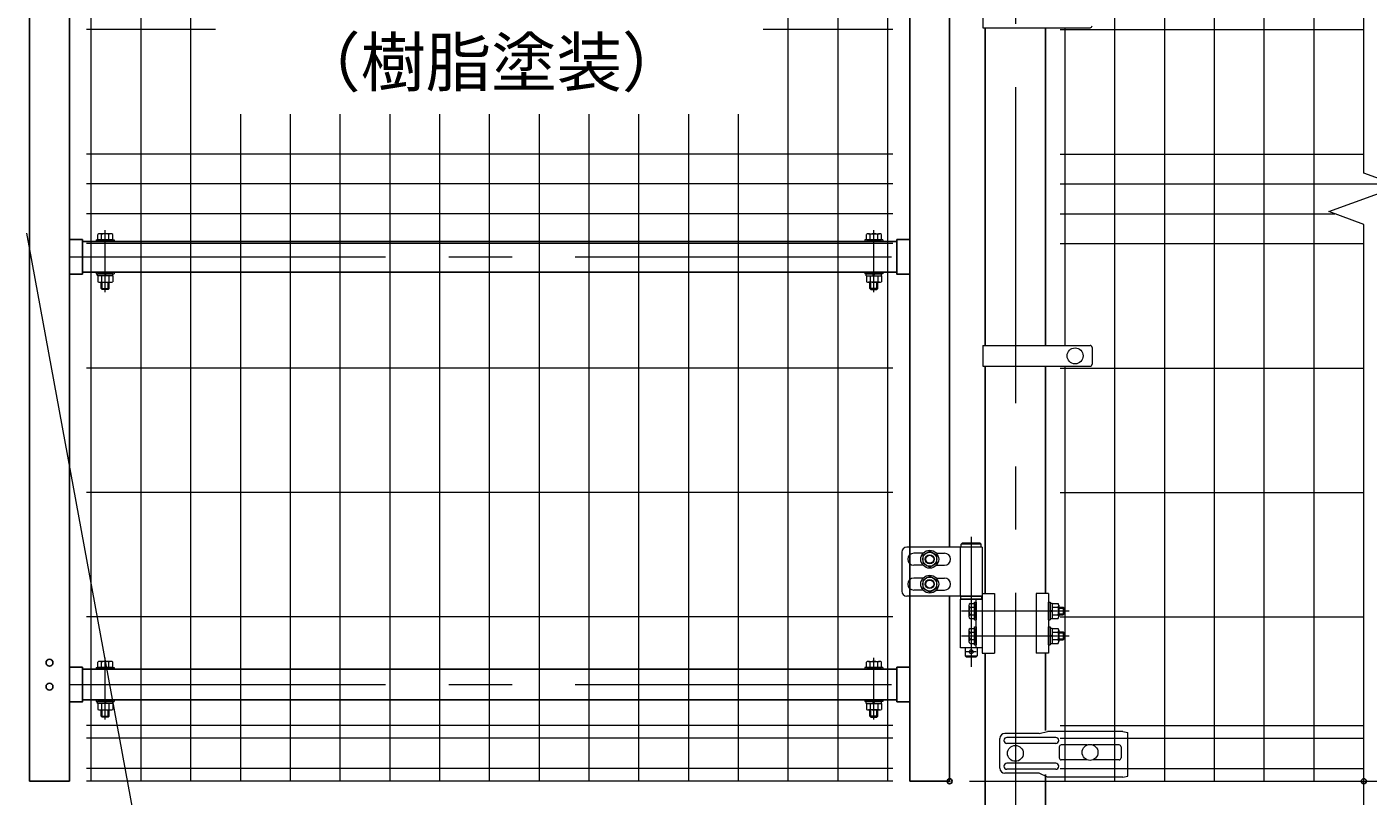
# Model space of a CAD drawing. Units: millimetres, scale not verified. Extents: x -4200 to 4200, y -2970 to 2970.
# Drawn here: x 1249 to 2596, y -257 to 515 of the extents above; entities that cross this region are included whole.
import ezdxf
from ezdxf.enums import TextEntityAlignment as Align

# ---------------------------------------------------------------- set-up
doc = ezdxf.new("R2010")
doc.units = ezdxf.units.MM
doc.header["$LTSCALE"] = 10
doc.header["$PDMODE"] = 32
doc.header["$PDSIZE"] = 5
doc.linetypes.add('USER1', pattern=[50.8, 31.75, -6.35, 6.35, -6.35])
for name, color, linetype, lineweight in [('0-0_D-STR1', 1, 'Continuous', 25), ('0-2_D-BMK', 2, 'USER1', 13), ('0-5_D-STR-DIM', 7, 'Continuous', 13), ('0-8_D-STR2', 7, 'Continuous', 13), ('0-9_D-STR3', 3, 'Continuous', 13), ('0-A_D-STR-TXT', 7, 'Continuous', 13)]:
    doc.layers.add(name, color=color, linetype=linetype, lineweight=lineweight)
doc.layers.add('0-7_Defpoints', color=6, linetype='Continuous')
doc.styles.add('ＭＳ ゴシック', font='')
doc.styles.get('ＭＳ ゴシック').set_extended_font_data('MS Gothic')

msp = doc.modelspace()

# ---------------------------------------------------------------- linework, layer by layer
at = {"layer": '0-0_D-STR1'}
for p, q in [((1291.99, 842.69), (1291.99, -242.31)), ((2135.99, 842.69), (2135.99, -242.31)), ((2175.99, 755.19), (2175.99, -7.31)), ((1251.99, 678.68), (1251.99, -242.31)), ((2211.74, 514.44), (2211.74, 195.44)), ((2272.24, 514.44), (2272.24, 195.44)), ((1291.99, 301.89), (1304.99, 301.89)), ((1304.99, 301.89), (1304.99, 266.99)), ((2122.99, 299.94), (1304.99, 299.94)), ((2135.99, 301.89), (2122.99, 301.89)), ((1304.99, 266.99), (1291.99, 266.99)), ((2122.99, 268.94), (1304.99, 268.94)), ((2211.74, 174.44), (2211.74, -53.81)), ((2272.24, 174.44), (2272.24, -53.81)), ((2175.99, -56.31), (2175.99, -242.31)), ((2211.74, -113.81), (2211.74, -522.31)), ((2272.24, -113.81), (2272.24, -191.24)), ((1291.99, -127.66), (1304.99, -127.66)), ((2122.99, -129.61), (1304.99, -129.61)), ((2122.99, -127.66), (2122.99, -162.56)), ((2135.99, -127.66), (2122.99, -127.66)), ((2122.99, -160.61), (1304.99, -160.61)), ((2122.99, -162.56), (2135.99, -162.56)), ((1251.99, -242.31), (1291.99, -242.31)), ((2135.99, -242.31), (2175.99, -242.31)), ((2272.24, -235.7), (2272.24, -522.31))]:
    msp.add_line(p, q, dxfattribs=at)
for points in [[(2122.99, 301.89), (2122.99, 266.99), (2135.99, 266.99)], [(1304.99, -127.66), (1304.99, -162.56), (1291.99, -162.56)]]:
    msp.add_lwpolyline(points, dxfattribs=at)
for centre in [(1271.99, -123.31), (1271.99, -147.31)]:
    msp.add_circle(centre, 3.5, dxfattribs=at)
at = {"layer": '0-2_D-BMK'}
for p, q in [((2241.99, 962.92), (2241.99, -532.89)), ((1327.99, 249.09), (1327.99, 311.18)), ((2099.99, 249.09), (2099.99, 311.18)), ((1291.99, 284.44), (2135.99, 284.44)), ((2197.67, 3.22), (2197.67, -127.26)), ((2187.87, -71.31), (2296.07, -71.31)), ((2187.87, -96.31), (2296.07, -96.31)), ((1327.99, -180.46), (1327.99, -118.37)), ((2099.99, -180.46), (2099.99, -118.37)), ((2202.67, -112.31), (2192.67, -112.31)), ((1291.99, -145.11), (2135.99, -145.11))]:
    msp.add_line(p, q, dxfattribs=at)
at = {"layer": '0-5_D-STR-DIM'}
msp.add_line((2195.99, -242.31), (2770.95, -242.31), dxfattribs=at)
at = {"layer": '0-7_Defpoints'}
for p in [(2175.99, -242.31), (2591.99, -242.31)]:
    msp.add_point(p, dxfattribs=at)
at = {"layer": '0-8_D-STR2'}
for p, q in [((2591.99, 368.34), (2591.99, 990.69)), ((1313.99, -242.31), (1313.99, 927.69)), ((1363.99, -242.31), (1363.99, 927.69)), ((1413.99, -242.31), (1413.99, 927.69)), ((2013.99, -242.31), (2013.99, 927.69)), ((2063.99, -242.31), (2063.99, 927.69)), ((2113.99, -242.31), (2113.99, 927.69)), ((2341.99, -242.31), (2341.99, 927.69)), ((2391.99, -242.31), (2391.99, 927.69)), ((2441.99, -242.31), (2441.99, 927.69)), ((2491.99, -242.31), (2491.99, 927.69)), ((2541.99, -242.31), (2541.99, 927.69)), ((1438.74, 512.69), (1308.99, 512.69)), ((2118.99, 512.69), (1988.74, 512.69)), ((2286.99, 512.69), (2591.99, 512.69)), ((2291.99, 195.44), (2291.99, 514.44)), ((1463.99, -242.31), (1463.99, 427.69)), ((1513.99, -242.31), (1513.99, 427.69)), ((1563.99, -242.31), (1563.99, 427.69)), ((1613.99, -242.31), (1613.99, 427.69)), ((1663.99, -242.31), (1663.99, 427.69)), ((1713.99, -242.31), (1713.99, 427.69)), ((1763.99, -242.31), (1763.99, 427.69)), ((1813.99, -242.31), (1813.99, 427.69)), ((1863.99, -242.31), (1863.99, 427.69)), ((1913.99, -242.31), (1913.99, 427.69)), ((1963.99, -242.31), (1963.99, 427.69)), ((2118.99, 387.69), (1308.99, 387.69)), ((2286.99, 387.69), (2591.99, 387.69)), ((2627.23, 355.51), (2591.99, 368.34)), ((2118.99, 357.69), (1308.99, 357.69)), ((2286.99, 357.69), (2621.26, 357.69)), ((2556.75, 329.86), (2627.23, 355.51)), ((2118.99, 327.69), (1308.99, 327.69)), ((2286.99, 327.69), (2562.73, 327.69)), ((2591.99, 317.03), (2556.75, 329.86)), ((2591.99, -365.31), (2591.99, 317.03)), ((2118.99, 297.69), (1308.99, 297.69)), ((2286.99, 297.69), (2591.99, 297.69)), ((2118.99, 172.69), (1308.99, 172.69)), ((2286.99, 172.69), (2591.99, 172.69)), ((2291.99, -242.31), (2291.99, 174.44)), ((2118.99, 47.69), (1308.99, 47.69)), ((2286.99, 47.69), (2591.99, 47.69)), ((2118.99, -77.31), (1308.99, -77.31)), ((2286.99, -77.31), (2591.99, -77.31)), ((2118.99, -186.31), (1308.99, -186.31)), ((2286.99, -186.31), (2591.99, -186.31)), ((2118.99, -199.19), (1308.99, -199.19)), ((2286.99, -199.19), (2591.99, -199.19)), ((2118.99, -229.44), (1308.99, -229.44)), ((2118.99, -242.31), (1308.99, -242.31)), ((2286.99, -229.44), (2591.99, -229.44)), ((2286.99, -242.31), (2591.99, -242.31))]:
    msp.add_line(p, q, dxfattribs=at)
at = {"layer": '0-9_D-STR3'}
for p, q in [((2209.44, 535.44), (2209.44, 514.44)), ((2209.44, 514.44), (2316.98, 514.44)), ((1318.99, 301.54), (1318.99, 299.94)), ((1318.99, 301.54), (1336.99, 301.54)), ((1318.99, 299.94), (1336.99, 299.94)), ((1320.49, 301.54), (1320.49, 306.99)), ((1335.49, 301.54), (1320.49, 301.54)), ((1333.62, 307.54), (1322.37, 307.54)), ((1324.24, 301.54), (1324.24, 306.99)), ((1331.74, 301.54), (1331.74, 306.99)), ((1335.49, 301.54), (1335.49, 306.99)), ((1336.99, 301.54), (1336.99, 299.94)), ((2090.99, 301.54), (2090.99, 299.94)), ((2108.99, 301.54), (2090.99, 301.54)), ((2108.99, 299.94), (2090.99, 299.94)), ((2092.49, 301.54), (2092.49, 306.99)), ((2092.49, 301.54), (2107.49, 301.54)), ((2094.36, 307.54), (2105.61, 307.54)), ((2096.24, 301.54), (2096.24, 306.99)), ((2103.74, 301.54), (2103.74, 306.99)), ((2107.49, 301.54), (2107.49, 306.99)), ((2108.99, 301.54), (2108.99, 299.94)), ((1318.99, 268.94), (1318.99, 267.34)), ((1318.99, 268.94), (1336.99, 268.94)), ((1318.99, 267.34), (1336.99, 267.34)), ((1320.49, 265.33), (1320.49, 259.39)), ((1322.37, 258.83), (1333.62, 258.83)), ((1323.99, 252.53), (1323.99, 258.83)), ((1324.24, 265.33), (1324.24, 259.39)), ((1324.99, 251.53), (1324.99, 258.83)), ((1328.37, 265.34), (1327.21, 267.34)), ((1329.06, 265.34), (1327.91, 267.34)), ((1330.99, 251.53), (1330.99, 258.83)), ((1331.74, 265.33), (1331.74, 259.39)), ((1331.99, 252.53), (1331.99, 258.83)), ((1335.49, 265.33), (1335.49, 259.39)), ((1336.99, 268.94), (1336.99, 267.34)), ((2090.99, 268.94), (2090.99, 267.34)), ((2108.99, 268.94), (2090.99, 268.94)), ((2108.99, 267.34), (2090.99, 267.34)), ((2092.49, 265.33), (2092.49, 259.39)), ((2105.61, 258.83), (2094.36, 258.83)), ((2095.99, 252.53), (2095.99, 258.83)), ((2096.24, 265.33), (2096.24, 259.39)), ((2096.99, 251.53), (2096.99, 258.83)), ((2098.92, 265.34), (2100.08, 267.34)), ((2099.61, 265.34), (2100.77, 267.34)), ((2102.99, 251.53), (2102.99, 258.83)), ((2103.74, 265.33), (2103.74, 259.39)), ((2103.99, 252.53), (2103.99, 258.83)), ((2107.49, 265.33), (2107.49, 259.39)), ((2108.99, 268.94), (2108.99, 267.34)), ((1323.99, 252.53), (1324.99, 251.53)), ((1323.99, 252.53), (1331.99, 252.53)), ((1330.99, 251.53), (1324.99, 251.53)), ((1330.99, 251.53), (1331.99, 252.53)), ((2096.99, 251.53), (2095.99, 252.53)), ((2103.99, 252.53), (2095.99, 252.53)), ((2096.99, 251.53), (2102.99, 251.53)), ((2103.99, 252.53), (2102.99, 251.53)), ((2209.44, 195.44), (2316.98, 195.44)), ((2209.44, 195.44), (2209.44, 174.44)), ((2318.98, 193.44), (2318.98, 176.44)), ((2209.44, 174.44), (2316.98, 174.44)), ((2127.96, -12.31), (2127.96, -51.31)), ((2186.82, -7.31), (2132.96, -7.31)), ((2149.28, -13.31), (2139.96, -13.31)), ((2162.7, -13.31), (2170.96, -13.31)), ((2186.82, -56.31), (2186.82, -7.31)), ((2208.52, -7.31), (2186.82, -7.31)), ((2188.67, -3.31), (2187.67, -4.31)), ((2207.67, -4.31), (2187.67, -4.31)), ((2187.67, -7.31), (2187.67, -4.31)), ((2207.67, -7.31), (2187.67, -7.31)), ((2206.67, -3.31), (2188.67, -3.31)), ((2206.67, -3.31), (2207.67, -4.31)), ((2207.67, -7.31), (2207.67, -4.31)), ((2208.52, -7.31), (2208.52, -113.81)), ((2149.28, -25.31), (2139.96, -25.31)), ((2162.7, -25.31), (2170.96, -25.31)), ((2149.28, -38.31), (2139.96, -38.31)), ((2162.7, -38.31), (2170.96, -38.31)), ((2149.28, -50.31), (2139.96, -50.31)), ((2162.7, -50.31), (2170.96, -50.31)), ((2208.52, -53.81), (2221.02, -53.81)), ((2221.02, -53.81), (2221.02, -113.81)), ((2262.94, -53.81), (2262.94, -113.81)), ((2275.44, -53.81), (2262.94, -53.81)), ((2275.44, -53.81), (2275.44, -113.81)), ((2186.82, -56.31), (2132.96, -56.31)), ((2208.52, -56.31), (2186.82, -56.31)), ((2208.52, -56.31), (2186.82, -56.31)), ((2186.82, -108.31), (2186.82, -59.31)), ((2186.82, -59.31), (2208.52, -59.31)), ((2187.17, -59.31), (2187.17, -56.31)), ((2187.17, -56.31), (2208.17, -56.31)), ((2208.17, -59.31), (2187.17, -59.31)), ((2195.42, -65.69), (2195.42, -76.94)), ((2196.5, -63.81), (2200.92, -63.81)), ((2200.92, -80.31), (2200.92, -62.31)), ((2200.92, -63.81), (2200.92, -78.81)), ((2202.52, -108.31), (2202.52, -59.31)), ((2208.17, -59.31), (2208.17, -56.31)), ((2275.44, -62.31), (2277.04, -62.31)), ((2275.44, -80.31), (2275.44, -62.31)), ((2277.04, -62.31), (2277.04, -80.31)), ((2277.04, -63.61), (2277.04, -79.01)), ((2279.04, -63.81), (2284.84, -63.81)), ((2279.04, -63.81), (2279.04, -78.81)), ((2285.54, -65.54), (2285.54, -77.08)), ((2285.54, -67.31), (2289.92, -67.31)), ((2289.92, -67.31), (2290.92, -68.31)), ((2196.5, -67.56), (2200.92, -67.56)), ((2196.5, -75.07), (2200.92, -75.07)), ((2196.5, -78.81), (2200.92, -78.81)), ((2200.92, -80.31), (2202.52, -80.31)), ((2275.44, -80.31), (2277.04, -80.31)), ((2277.04, -70.25), (2279.04, -71.4)), ((2277.04, -70.94), (2279.04, -72.09)), ((2277.04, -79.01), (2279.04, -79.01)), ((2279.04, -67.56), (2284.84, -67.56)), ((2279.04, -75.06), (2284.84, -75.06)), ((2279.04, -78.81), (2284.84, -78.81)), ((2285.54, -74.31), (2290.92, -74.31)), ((2285.54, -75.31), (2289.92, -75.31)), ((2195.42, -90.69), (2195.42, -101.94)), ((2196.5, -88.81), (2200.92, -88.81)), ((2196.5, -92.56), (2200.92, -92.56)), ((2200.92, -105.31), (2200.92, -87.31)), ((2200.92, -88.81), (2200.92, -103.81)), ((2275.44, -87.31), (2277.04, -87.31)), ((2275.44, -105.31), (2275.44, -87.31)), ((2277.04, -87.31), (2277.04, -105.31)), ((2277.04, -88.61), (2277.04, -104.01)), ((2279.04, -88.81), (2284.84, -88.81)), ((2279.04, -88.81), (2279.04, -103.81)), ((2279.04, -92.56), (2284.84, -92.56)), ((2285.54, -90.54), (2285.54, -102.08)), ((2285.54, -92.31), (2289.92, -92.31)), ((2289.92, -92.31), (2290.92, -93.31)), ((2196.5, -100.07), (2200.92, -100.07)), ((2196.5, -103.81), (2200.92, -103.81)), ((2200.92, -105.31), (2202.52, -105.31)), ((2275.44, -105.31), (2277.04, -105.31)), ((2277.04, -95.25), (2279.04, -96.4)), ((2277.04, -95.94), (2279.04, -97.09)), ((2277.04, -104.01), (2279.04, -104.01)), ((2279.04, -100.06), (2284.84, -100.06)), ((2279.04, -103.81), (2284.84, -103.81)), ((2285.54, -99.31), (2290.92, -99.31)), ((2285.54, -100.31), (2289.92, -100.31)), ((2208.52, -108.31), (2186.82, -108.31)), ((2191.67, -108.31), (2191.67, -116.31)), ((2191.67, -116.31), (2192.67, -117.31)), ((2191.67, -116.31), (2203.67, -116.31)), ((2192.67, -117.31), (2202.67, -117.31)), ((2202.67, -117.31), (2203.67, -116.31)), ((2203.67, -108.31), (2203.67, -116.31)), ((2208.52, -113.81), (2221.02, -113.81)), ((2275.44, -113.81), (2262.94, -113.81)), ((1318.99, -128.01), (1318.99, -129.61)), ((1318.99, -128.01), (1336.99, -128.01)), ((1318.99, -129.61), (1336.99, -129.61)), ((1320.49, -128.01), (1320.49, -122.56)), ((1335.49, -128.01), (1320.49, -128.01)), ((1333.62, -122.01), (1322.37, -122.01)), ((1324.24, -128.01), (1324.24, -122.56)), ((1331.74, -128.01), (1331.74, -122.56)), ((1335.49, -128.01), (1335.49, -122.56)), ((1336.99, -128.01), (1336.99, -129.61)), ((2090.99, -128.01), (2090.99, -129.61)), ((2108.99, -128.01), (2090.99, -128.01)), ((2108.99, -129.61), (2090.99, -129.61)), ((2092.49, -128.01), (2092.49, -122.56)), ((2092.49, -128.01), (2107.49, -128.01)), ((2094.36, -122.01), (2105.61, -122.01)), ((2096.24, -128.01), (2096.24, -122.56)), ((2103.74, -128.01), (2103.74, -122.56)), ((2107.49, -128.01), (2107.49, -122.56)), ((2108.99, -128.01), (2108.99, -129.61)), ((1318.99, -160.61), (1318.99, -162.21)), ((1318.99, -160.61), (1336.99, -160.61)), ((1336.99, -160.61), (1336.99, -162.21)), ((2090.99, -160.61), (2090.99, -162.21)), ((2108.99, -160.61), (2090.99, -160.61)), ((2108.99, -160.61), (2108.99, -162.21)), ((1318.99, -162.21), (1336.99, -162.21)), ((1320.49, -164.22), (1320.49, -170.16)), ((1322.37, -170.72), (1333.62, -170.72)), ((1323.99, -177.02), (1323.99, -170.72)), ((1324.24, -164.22), (1324.24, -170.16)), ((1324.99, -178.02), (1324.99, -170.72)), ((1328.37, -164.21), (1327.21, -162.21)), ((1329.06, -164.21), (1327.91, -162.21)), ((1330.99, -178.02), (1330.99, -170.72)), ((1331.74, -164.22), (1331.74, -170.16)), ((1331.99, -177.02), (1331.99, -170.72)), ((1335.49, -164.22), (1335.49, -170.16)), ((2108.99, -162.21), (2090.99, -162.21)), ((2092.49, -164.22), (2092.49, -170.16)), ((2105.61, -170.72), (2094.36, -170.72)), ((2095.99, -177.02), (2095.99, -170.72)), ((2096.24, -164.22), (2096.24, -170.16)), ((2096.99, -178.02), (2096.99, -170.72)), ((2098.92, -164.21), (2100.08, -162.21)), ((2099.61, -164.21), (2100.77, -162.21)), ((2102.99, -178.02), (2102.99, -170.72)), ((2103.74, -164.22), (2103.74, -170.16)), ((2103.99, -177.02), (2103.99, -170.72)), ((2107.49, -164.22), (2107.49, -170.16)), ((1323.99, -177.02), (1324.99, -178.02)), ((1323.99, -177.02), (1331.99, -177.02)), ((1330.99, -178.02), (1324.99, -178.02)), ((1330.99, -178.02), (1331.99, -177.02)), ((2096.99, -178.02), (2095.99, -177.02)), ((2103.99, -177.02), (2095.99, -177.02)), ((2096.99, -178.02), (2102.99, -178.02)), ((2103.99, -177.02), (2102.99, -178.02)), ((2226.5, -229.31), (2226.5, -199.31)), ((2265.97, -194.31), (2231.5, -194.31)), ((2282.58, -198.31), (2233.58, -198.31)), ((2265.97, -194.24), (2274.12, -192.51)), ((2349.99, -192.51), (2274.12, -192.51)), ((2349.99, -192.51), (2354.99, -193.51)), ((2354.99, -237.31), (2354.99, -193.51)), ((2282.58, -204.31), (2233.58, -204.31)), ((2286.11, -207.81), (2286.11, -218.81)), ((2314.21, -205.81), (2288.11, -205.81)), ((2346.11, -205.81), (2319.77, -205.81)), ((2348.11, -207.81), (2348.11, -218.81)), ((2282.58, -224.31), (2233.58, -224.31)), ((2314.21, -220.81), (2288.11, -220.81)), ((2346.11, -220.81), (2319.77, -220.81)), ((2265.97, -234.31), (2231.5, -234.31)), ((2282.58, -230.31), (2233.58, -230.31)), ((2274.12, -238.31), (2265.97, -234.31)), ((2349.99, -238.31), (2274.12, -238.31)), ((2349.99, -238.31), (2354.99, -237.31))]:
    msp.add_line(p, q, dxfattribs=at)
for points in [[(1335.69, 265.33), (1320.29, 265.34), (1320.29, 267.34)], [(1335.69, 265.34), (1335.69, 267.33), (1320.29, 267.34)], [(2092.29, 265.33), (2107.69, 265.34), (2107.69, 267.34)], [(2092.29, 265.34), (2092.29, 267.33), (2107.69, 267.34)], [(2200.92, -62.31), (2202.52, -62.31), (2202.52, -80.31)], [(2277.04, -63.61), (2279.04, -63.61), (2279.04, -79.01)], [(2289.92, -67.31), (2289.92, -75.31), (2290.92, -74.31)], [(2285.54, -68.31), (2290.92, -68.31), (2290.92, -74.31)], [(2200.92, -87.31), (2202.52, -87.31), (2202.52, -105.31)], [(2277.04, -88.61), (2279.04, -88.61), (2279.04, -104.01)], [(2285.54, -93.31), (2290.92, -93.31), (2290.92, -99.31)], [(2289.92, -92.31), (2289.92, -100.31), (2290.92, -99.31)], [(1335.69, -164.22), (1320.29, -164.21), (1320.29, -162.21)], [(1335.69, -164.21), (1335.69, -162.22), (1320.29, -162.21)], [(2092.29, -164.22), (2107.69, -164.21), (2107.69, -162.21)], [(2092.29, -164.21), (2092.29, -162.22), (2107.69, -162.21)]]:
    msp.add_lwpolyline(points, dxfattribs=at)
for points in [[(2155.99, -11.21), (2148.98, -15.26), (2148.98, -23.36), (2155.99, -27.41), (2163.01, -23.36), (2163.01, -15.26)], [(2155.99, -36.21), (2148.98, -40.26), (2148.98, -48.36), (2155.99, -52.41), (2163.01, -48.36), (2163.01, -40.26)]]:
    msp.add_lwpolyline(points, close=True, dxfattribs=at)
for centre, radius in [((2301.99, 184.94), 8), ((2155.99, -19.31), 9), ((2155.99, -19.31), 9), ((2155.99, -19.31), 7.03), ((2155.99, -19.31), 4.5), ((2155.99, -19.31), 4), ((2155.99, -19.31), 4), ((2155.99, -44.31), 9), ((2155.99, -44.31), 9), ((2155.99, -44.31), 7.03), ((2155.99, -44.31), 4.5), ((2155.99, -44.31), 4), ((2155.99, -44.31), 4), ((2197.67, -112.31), 2), ((2241.99, -214.31), 8), ((2316.99, -213.31), 8)]:
    msp.add_circle(centre, radius, dxfattribs=at)
for centre, radius, start, end in [((2316.98, 516.44), 2, 270, 0), ((1322.37, 304.08), 3.46, 57.13278, 122.86722), ((1327.99, 294.55), 12.99, 73.22135, 106.77865), ((1333.62, 304.08), 3.46, 57.13278, 122.86722), ((2094.36, 304.08), 3.46, 57.13278, 122.86722), ((2099.99, 294.55), 12.99, 73.22135, 106.77865), ((2105.61, 304.08), 3.46, 57.13278, 122.86722), ((1322.37, 262.29), 3.46, 237.13278, 302.86722), ((1327.99, 271.83), 12.99, 253.22135, 286.77865), ((1333.62, 262.29), 3.46, 237.13278, 302.86722), ((2094.36, 262.29), 3.46, 237.13278, 302.86722), ((2099.99, 271.83), 12.99, 253.22135, 286.77865), ((2105.61, 262.29), 3.46, 237.13278, 302.86722), ((2316.98, 193.44), 2, 0, 90), ((2316.98, 176.44), 2, 270, 0), ((2132.96, -12.31), 5, 90, 180), ((2139.96, -19.31), 6, 90, 270), ((2170.96, -19.31), 6, 270, 90), ((2139.96, -44.31), 6, 90, 270), ((2170.96, -44.31), 6, 270, 90), ((2132.96, -51.31), 5, 180, 270), ((2197.58, -65.69), 2.16, 120, 240), ((2282.7, -65.69), 2.85, 318.83491, 41.16509), ((2202.5, -71.31), 7.08, 147.93138, 212.06862), ((2197.58, -76.94), 2.16, 120, 240), ((2275.15, -71.31), 10.39, 338.85295, 21.14705), ((2282.7, -76.94), 2.85, 318.86505, 41.13495), ((2197.58, -90.69), 2.16, 120, 240), ((2202.5, -96.31), 7.08, 147.93138, 212.06862), ((2282.7, -90.69), 2.85, 318.83491, 41.16509), ((2275.15, -96.31), 10.39, 338.85295, 21.14705), ((2197.58, -101.94), 2.16, 120, 240), ((2282.7, -101.94), 2.85, 318.86505, 41.13495), ((1322.37, -125.47), 3.46, 57.13278, 122.86722), ((1327.99, -135), 12.99, 73.22135, 106.77865), ((1333.62, -125.47), 3.46, 57.13278, 122.86722), ((2094.36, -125.47), 3.46, 57.13278, 122.86722), ((2099.99, -135), 12.99, 73.22135, 106.77865), ((2105.61, -125.47), 3.46, 57.13278, 122.86722), ((1322.37, -167.26), 3.46, 237.13278, 302.86722), ((1327.99, -157.72), 12.99, 253.22135, 286.77865), ((1333.62, -167.26), 3.46, 237.13278, 302.86722), ((2094.36, -167.26), 3.46, 237.13278, 302.86722), ((2099.99, -157.72), 12.99, 253.22135, 286.77865), ((2105.61, -167.26), 3.46, 237.13278, 302.86722), ((2231.5, -199.31), 5, 90, 180), ((2233.58, -201.31), 3, 90, 270), ((2282.58, -201.31), 3, 270, 90), ((2288.11, -207.81), 2, 90, 180), ((2346.11, -207.81), 2, 0, 90), ((2233.58, -227.31), 3, 90, 270), ((2282.58, -227.31), 3, 270, 90), ((2288.11, -218.81), 2, 180, 270), ((2346.11, -218.81), 2, 270, 0), ((2231.5, -229.31), 5, 180, 270)]:
    msp.add_arc(centre, radius, start, end, dxfattribs=at)
at = {"layer": '0-A_D-STR-TXT'}
msp.add_lwpolyline([(1590.44, -454.77), (1389.38, -454.77), (1249.22, 308.34)], dxfattribs=at)

# ---------------------------------------------------------------- texts
at = {"layer": '0-A_D-STR-TXT', "style": 'ＭＳ ゴシック'}
msp.add_text('（樹脂塗装）', height=48.09, dxfattribs=at).set_placement((1518.82, 441.35), align=Align.BOTTOM_LEFT)

doc.saveas('drawing.dxf')
